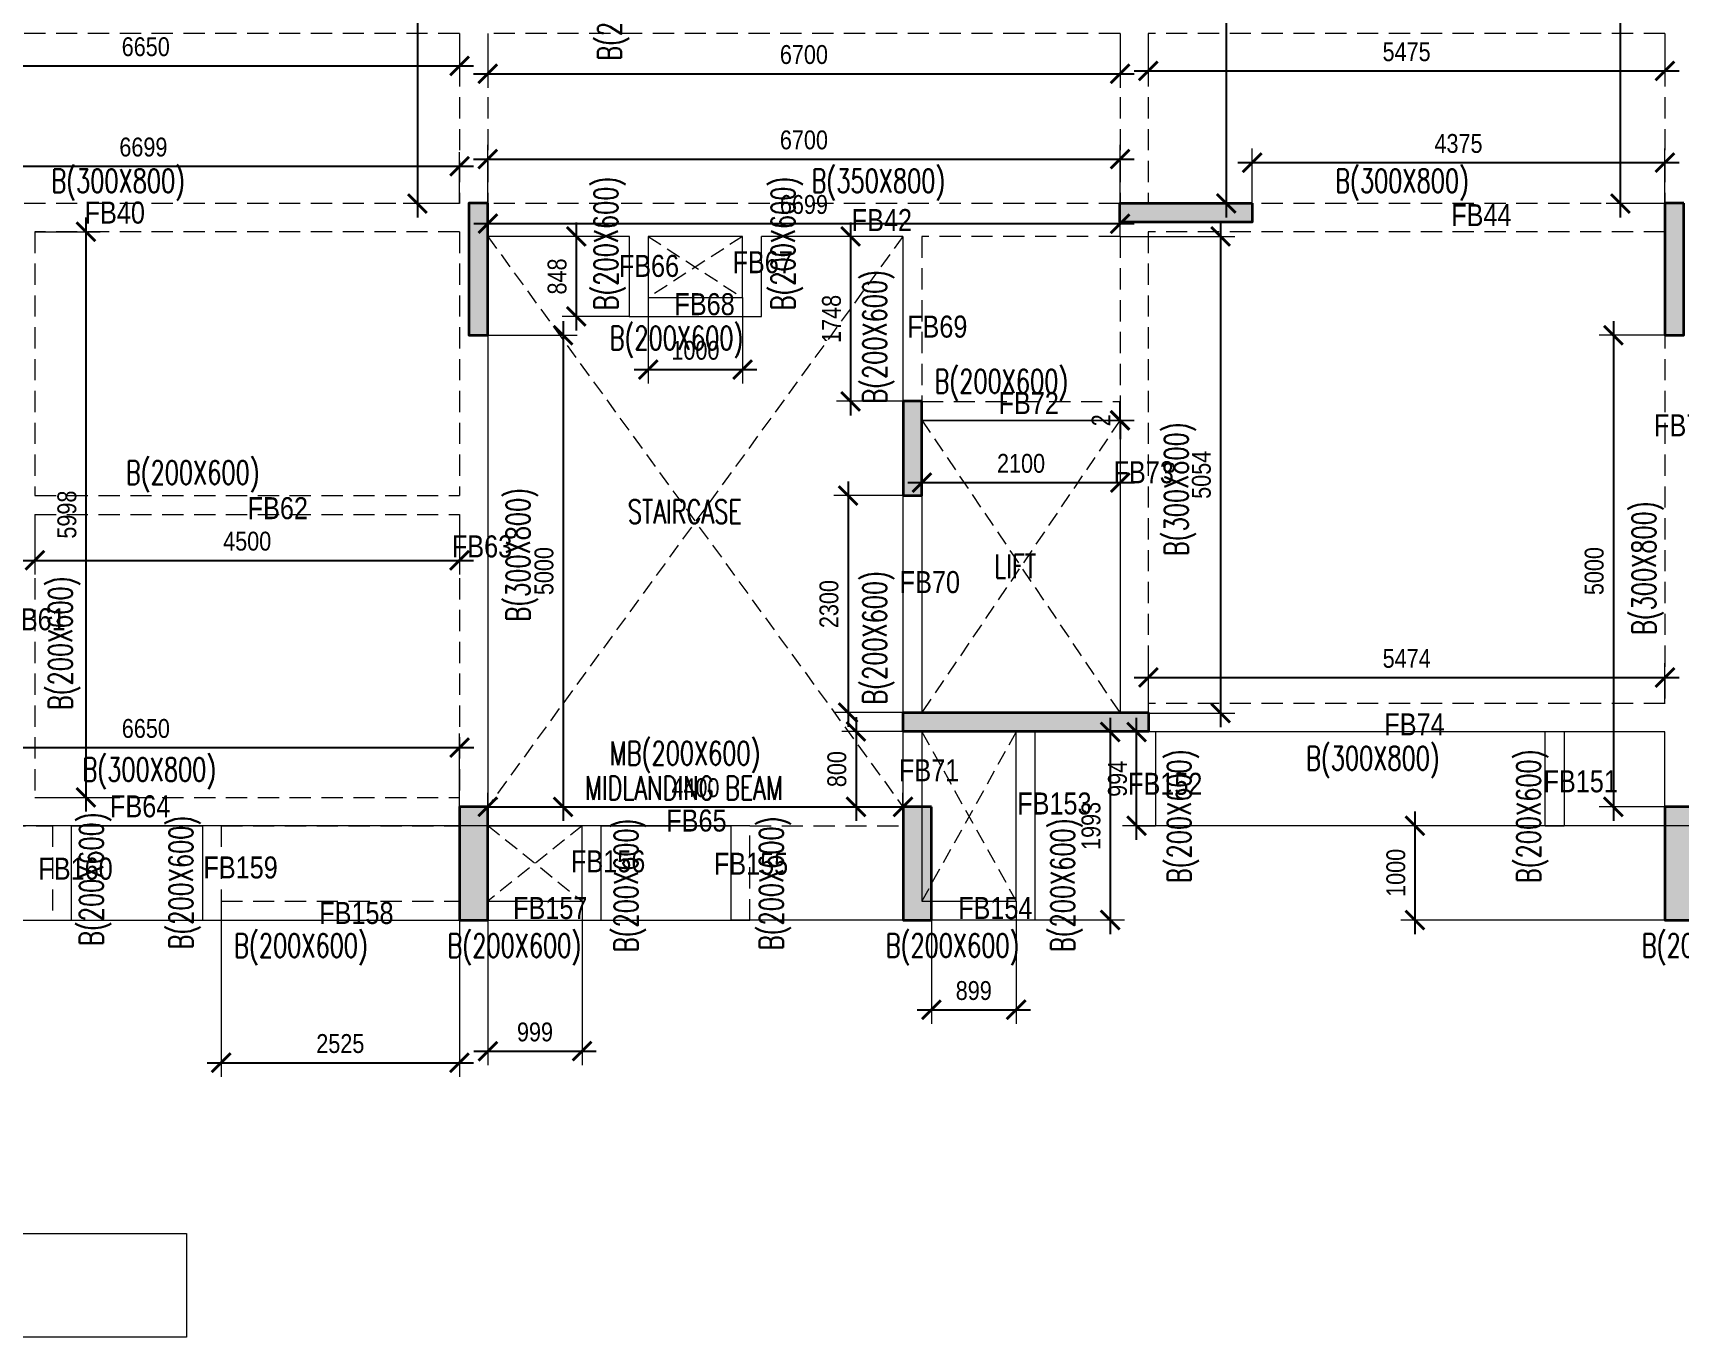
# Model space of a CAD drawing. Header units: millimetres. Extents: x 726 to 59943, y 664 to 23502.
# Drawn here: x 14630 to 32076, y 664 to 14493 of the extents above; entities that cross this region are included whole.
import ezdxf

# ---------------------------------------------------------------- set-up
doc = ezdxf.new("R2010")
doc.units = ezdxf.units.MM
doc.linetypes.add('DASHED', pattern=[0.75, 0.5, -0.25])
doc.linetypes.add('HIDDEN', pattern=[9.525, 6.35, -3.175])
doc.layers.get('Defpoints').update_dxf_attribs({"color": 1})
for name, color, linetype, lineweight in [('G-ANNO-TEXT', 7, 'Continuous', 18), ('S-BEAM-IDEN', 2, 'Continuous', 9), ('S-COL HATCH', 8, 'Continuous', 35), ('S-COLS', 6, 'Continuous', 35), ('S_FRAMES', 4, 'Continuous', 9), ('STR-CUTOUT', 1, 'Continuous', 13)]:
    doc.layers.add(name, color=color, linetype=linetype, lineweight=lineweight)
doc.styles.add('Dim.s & Anno.(Misc.)', font='ARIALN.TTF')
doc.styles.add('ROMANS', font='romans.shx', dxfattribs={"width": 0.75})
doc.styles.add('SOBHA', font='swisscl.ttf', dxfattribs={"height": 200})
doc.dimstyles.new('A-GFC-100', dxfattribs={"dimscale": 100, "dimtxt": 2, "dimasz": 2, "dimexe": 1.5, "dimexo": 0, "dimgap": 1, "dimtad": 1, "dimdec": 0, "dimdsep": 46, "dimtxsty": 'Dim.s & Anno.(Misc.)', "dimblk": 'ARCHTICK', "dimcen": 0, "dimdle": 1.5, "dimclrd": 256, "dimclre": 8, "dimclrt": 6, "dimazin": 2, "dimtfac": 1, "dimtdec": 0, "dimtix": 1, "dimtmove": 2, "dimatfit": 3, "dimfxl": 1, "dimtolj": 1, "dimlwd": -1, "dimlwe": 9, "dimarcsym": 0})

# ---------------------------------------------------------------- blocks, each defined once
blk = doc.blocks.new('A$C3ea4a2f9')
at = {"layer": 'S-COL HATCH'}
h = blk.add_hatch(color=8, dxfattribs=at)
h.dxf.hatch_style = 1
h.paths.add_polyline_path([(14101, 7600), (13901, 7600), (13901, 6200), (14101, 6200)])
h = blk.add_hatch(color=8, dxfattribs=at)
h.dxf.hatch_style = 1
h.paths.add_polyline_path([(20800, 7600), (20800, 7400), (22200, 7400), (22200, 7600)])
h = blk.add_hatch(color=8, dxfattribs=at)
h.dxf.hatch_style = 1
h.paths.add_polyline_path([(26775, 7600), (26575, 7600), (26575, 6200), (26775, 6200)])
h = blk.add_hatch(color=8, dxfattribs=at)
h.dxf.hatch_style = 1
h.paths.add_polyline_path([(18701, 5500), (18501, 5500), (18501, 4500), (18701, 4500)])
h = blk.add_hatch(color=8, dxfattribs=at)
h.dxf.hatch_style = 1
h.paths.add_polyline_path([(18502, 2200), (18502, 2000), (21101, 2000), (21101, 2200)])
h = blk.add_hatch(color=8, dxfattribs=at)
h.dxf.hatch_style = 1
h.paths.add_polyline_path([(14101, 1200), (13801, 1200), (13801, 0), (14101, 0)])
h = blk.add_hatch(color=8, dxfattribs=at)
h.dxf.hatch_style = 1
h.paths.add_polyline_path([(18801, 1200), (18501, 1200), (18501, 0), (18801, 0)])
h = blk.add_hatch(color=8, dxfattribs=at)
h.dxf.hatch_style = 1
h.paths.add_polyline_path([(26875, 1200), (26575, 1200), (26575, 0), (26875, 0)])
at = {"layer": 'S-COLS'}
for points in [[(14101, 7600), (13901, 7600), (13901, 6200), (14101, 6200)], [(22200, 7600), (22200, 7400), (20800, 7400), (20800, 7600)], [(26775, 7600), (26575, 7600), (26575, 6200), (26775, 6200)], [(18701, 5500), (18501, 5500), (18501, 4500), (18701, 4500)], [(21101, 2200), (21101, 2000), (18502, 2000), (18502, 2200)], [(14101, 1200), (13801, 1200), (13801, 0), (14101, 0)], [(18801, 1200), (18501, 1200), (18501, 0), (18801, 0)], [(26875, 1200), (26575, 1200), (26575, 0), (26875, 0)]]:
    blk.add_lwpolyline(points, close=True, dxfattribs=at)
blk = doc.blocks.new('COLUMNS FROM LGF')
blk.add_blockref('A$C3ea4a2f9', (715961, -21291))
blk = doc.blocks.new('_ArchTick')
at = {"color": 0, "linetype": 'ByBlock', "const_width": 0.15}
blk.add_lwpolyline([(-0.5, -0.5), (0.5, 0.5)], dxfattribs=at)
blk = doc.blocks.new('*D245')
at = {"color": 8, "lineweight": 9, "transparency": 16777216}
for p, q in [((12501, 14486), (12501, 13993)), ((19151, 14486), (19151, 13993))]:
    blk.add_line(p, q, dxfattribs=at)
at = {"transparency": 16777216}
blk.add_line((12351, 14143), (19301, 14143), dxfattribs=at)
at = {"layer": 'Defpoints', "color": 0, "transparency": 16777216}
for p in [(12501, 14486), (19151, 14486), (19151, 14143)]:
    blk.add_point(p, dxfattribs=at)
at = {"transparency": 16777216, "xscale": 200, "yscale": 200, "zscale": 200, "rotation": 180}
blk.add_blockref('_ArchTick', (12501, 14143), dxfattribs=at)
at = {"transparency": 16777216, "xscale": 200, "yscale": 200, "zscale": 200}
blk.add_blockref('_ArchTick', (19151, 14143), dxfattribs=at)
at = {"color": 6, "transparency": 16777216, "insert": (15826, 14345), "char_height": 200, "attachment_point": 5, "style": 'Dim.s & Anno.(Misc.)'}
blk.add_mtext('\\A1;6650', dxfattribs=at)
blk = doc.blocks.new('*D246')
at = {"color": 8, "lineweight": 9, "transparency": 16777216}
for p, q in [((19451, 14486), (19451, 13910)), ((26151, 14486), (26151, 13910))]:
    blk.add_line(p, q, dxfattribs=at)
at = {"transparency": 16777216}
blk.add_line((19301, 14060), (26301, 14060), dxfattribs=at)
at = {"layer": 'Defpoints', "color": 0, "transparency": 16777216}
for p in [(19451, 14486), (26151, 14486), (26151, 14060)]:
    blk.add_point(p, dxfattribs=at)
at = {"transparency": 16777216, "xscale": 200, "yscale": 200, "zscale": 200, "rotation": 180}
blk.add_blockref('_ArchTick', (19451, 14060), dxfattribs=at)
at = {"transparency": 16777216, "xscale": 200, "yscale": 200, "zscale": 200}
blk.add_blockref('_ArchTick', (26151, 14060), dxfattribs=at)
at = {"color": 6, "transparency": 16777216, "insert": (22801, 14262), "char_height": 200, "attachment_point": 5, "style": 'Dim.s & Anno.(Misc.)'}
blk.add_mtext('\\A1;6700', dxfattribs=at)
blk = doc.blocks.new('*D248')
at = {"transparency": 16777216}
blk.add_line((18705, 21036), (18705, 12534), dxfattribs=at)
at = {"color": 8, "lineweight": 9, "transparency": 16777216}
for p, q in [((19151, 20886), (18555, 20886)), ((19151, 12684), (18555, 12684))]:
    blk.add_line(p, q, dxfattribs=at)
at = {"layer": 'Defpoints', "color": 0, "transparency": 16777216}
for p in [(19151, 20886), (18705, 12684), (19151, 12684)]:
    blk.add_point(p, dxfattribs=at)
at = {"transparency": 16777216, "xscale": 200, "yscale": 200, "zscale": 200}
for p, rotation in [((18705, 20886), 90), ((18705, 12684), 270)]:
    blk.add_blockref('_ArchTick', p, dxfattribs=dict(at, rotation=rotation))
at = {"color": 6, "transparency": 16777216, "insert": (18503, 16785), "char_height": 200, "attachment_point": 5, "rotation": 90, "style": 'Dim.s & Anno.(Misc.)'}
blk.add_mtext('\\A1;8203', dxfattribs=at)
blk = doc.blocks.new('*D251')
at = {"transparency": 16777216}
blk.add_line((27276, 21036), (27276, 12534), dxfattribs=at)
at = {"color": 8, "lineweight": 9, "transparency": 16777216}
for p, q in [((26451, 20886), (27426, 20886)), ((26451, 12684), (27426, 12684))]:
    blk.add_line(p, q, dxfattribs=at)
at = {"layer": 'Defpoints', "color": 0, "transparency": 16777216}
for p in [(26451, 20886), (26451, 12684), (27276, 12684)]:
    blk.add_point(p, dxfattribs=at)
at = {"transparency": 16777216, "xscale": 200, "yscale": 200, "zscale": 200}
for p, rotation in [((27276, 20886), 90), ((27276, 12684), 270)]:
    blk.add_blockref('_ArchTick', p, dxfattribs=dict(at, rotation=rotation))
at = {"color": 6, "transparency": 16777216, "insert": (27074, 16785), "char_height": 200, "attachment_point": 5, "rotation": 90, "style": 'Dim.s & Anno.(Misc.)'}
blk.add_mtext('\\A1;8203', dxfattribs=at)
blk = doc.blocks.new('*D252')
at = {"color": 8, "lineweight": 9, "transparency": 16777216}
for p, q in [((26451, 14486), (26451, 13940)), ((31926, 14486), (31926, 13940))]:
    blk.add_line(p, q, dxfattribs=at)
at = {"transparency": 16777216}
blk.add_line((26301, 14090), (32076, 14090), dxfattribs=at)
at = {"layer": 'Defpoints', "color": 0, "transparency": 16777216}
for p in [(26451, 14486), (31926, 14486), (31926, 14090)]:
    blk.add_point(p, dxfattribs=at)
at = {"transparency": 16777216, "xscale": 200, "yscale": 200, "zscale": 200, "rotation": 180}
blk.add_blockref('_ArchTick', (26451, 14090), dxfattribs=at)
at = {"transparency": 16777216, "xscale": 200, "yscale": 200, "zscale": 200}
blk.add_blockref('_ArchTick', (31926, 14090), dxfattribs=at)
at = {"color": 6, "transparency": 16777216, "insert": (29188, 14292), "char_height": 200, "attachment_point": 5, "style": 'Dim.s & Anno.(Misc.)'}
blk.add_mtext('\\A1;5475', dxfattribs=at)
blk = doc.blocks.new('*D265')
at = {"transparency": 16777216}
blk.add_line((31454, 12534), (31454, 21036), dxfattribs=at)
at = {"color": 8, "lineweight": 9, "transparency": 16777216}
for p, q in [((31926, 20886), (31304, 20886)), ((31926, 12684), (31304, 12684))]:
    blk.add_line(p, q, dxfattribs=at)
at = {"layer": 'Defpoints', "color": 0, "transparency": 16777216}
for p in [(31454, 20886), (31926, 20886), (31926, 12684)]:
    blk.add_point(p, dxfattribs=at)
at = {"transparency": 16777216, "xscale": 200, "yscale": 200, "zscale": 200}
for p, rotation in [((31454, 20886), 90), ((31454, 12684), 270)]:
    blk.add_blockref('_ArchTick', p, dxfattribs=dict(at, rotation=rotation))
at = {"color": 6, "transparency": 16777216, "insert": (31252, 16785), "char_height": 200, "attachment_point": 5, "rotation": 90, "style": 'Dim.s & Anno.(Misc.)'}
blk.add_mtext('\\A1;8203', dxfattribs=at)
blk = doc.blocks.new('*D145')
at = {"color": 8, "lineweight": 9, "transparency": 16777216}
for p, q in [((12452, 12684), (12452, 13229)), ((19151, 12684), (19151, 13229))]:
    blk.add_line(p, q, dxfattribs=at)
at = {"transparency": 16777216}
blk.add_line((12302, 13079), (19301, 13079), dxfattribs=at)
at = {"layer": 'Defpoints', "color": 0, "transparency": 16777216}
for p in [(19151, 13079), (12452, 12684), (19151, 12684)]:
    blk.add_point(p, dxfattribs=at)
at = {"transparency": 16777216, "xscale": 200, "yscale": 200, "zscale": 200, "rotation": 180}
blk.add_blockref('_ArchTick', (12452, 13079), dxfattribs=at)
at = {"transparency": 16777216, "xscale": 200, "yscale": 200, "zscale": 200}
blk.add_blockref('_ArchTick', (19151, 13079), dxfattribs=at)
at = {"color": 6, "transparency": 16777216, "insert": (15801, 13281), "char_height": 200, "attachment_point": 5, "style": 'Dim.s & Anno.(Misc.)'}
blk.add_mtext('\\A1;6699', dxfattribs=at)
blk = doc.blocks.new('*D273')
at = {"color": 8, "lineweight": 9, "transparency": 16777216}
for p, q in [((19451, 12684), (19451, 13305)), ((26151, 12684), (26151, 13305))]:
    blk.add_line(p, q, dxfattribs=at)
at = {"transparency": 16777216}
blk.add_line((19301, 13155), (26301, 13155), dxfattribs=at)
at = {"layer": 'Defpoints', "color": 0, "transparency": 16777216}
for p in [(26151, 13155), (19451, 12684), (26151, 12684)]:
    blk.add_point(p, dxfattribs=at)
at = {"transparency": 16777216, "xscale": 200, "yscale": 200, "zscale": 200, "rotation": 180}
blk.add_blockref('_ArchTick', (19451, 13155), dxfattribs=at)
at = {"transparency": 16777216, "xscale": 200, "yscale": 200, "zscale": 200}
blk.add_blockref('_ArchTick', (26151, 13155), dxfattribs=at)
at = {"color": 6, "transparency": 16777216, "insert": (22801, 13357), "char_height": 200, "attachment_point": 5, "style": 'Dim.s & Anno.(Misc.)'}
blk.add_mtext('\\A1;6700', dxfattribs=at)
blk = doc.blocks.new('*D274')
at = {"color": 8, "lineweight": 9, "transparency": 16777216}
for p, q in [((27551, 12684), (27551, 13267)), ((31926, 12684), (31926, 13267))]:
    blk.add_line(p, q, dxfattribs=at)
at = {"transparency": 16777216}
blk.add_line((27401, 13117), (32076, 13117), dxfattribs=at)
at = {"layer": 'Defpoints', "color": 0, "transparency": 16777216}
for p in [(31926, 13117), (27551, 12684), (31926, 12684)]:
    blk.add_point(p, dxfattribs=at)
at = {"transparency": 16777216, "xscale": 200, "yscale": 200, "zscale": 200, "rotation": 180}
blk.add_blockref('_ArchTick', (27551, 13117), dxfattribs=at)
at = {"transparency": 16777216, "xscale": 200, "yscale": 200, "zscale": 200}
blk.add_blockref('_ArchTick', (31926, 13117), dxfattribs=at)
at = {"color": 6, "transparency": 16777216, "insert": (29738, 13319), "char_height": 200, "attachment_point": 5, "style": 'Dim.s & Anno.(Misc.)'}
blk.add_mtext('\\A1;4375', dxfattribs=at)
blk = doc.blocks.new('*D191')
at = {"color": 8, "lineweight": 9, "transparency": 16777216}
for p, q in [((14651, 9386), (14651, 8750)), ((19151, 9386), (19151, 8750))]:
    blk.add_line(p, q, dxfattribs=at)
at = {"transparency": 16777216}
blk.add_line((14501, 8900), (19301, 8900), dxfattribs=at)
at = {"layer": 'Defpoints', "color": 0, "transparency": 16777216}
for p in [(14651, 9386), (19151, 9386), (19151, 8900)]:
    blk.add_point(p, dxfattribs=at)
at = {"transparency": 16777216, "xscale": 200, "yscale": 200, "zscale": 200, "rotation": 180}
blk.add_blockref('_ArchTick', (14651, 8900), dxfattribs=at)
at = {"transparency": 16777216, "xscale": 200, "yscale": 200, "zscale": 200}
blk.add_blockref('_ArchTick', (19151, 8900), dxfattribs=at)
at = {"color": 6, "transparency": 16777216, "insert": (16901, 9102), "char_height": 200, "attachment_point": 5, "style": 'Dim.s & Anno.(Misc.)'}
blk.add_mtext('\\A1;4500', dxfattribs=at)
blk = doc.blocks.new('*D192')
at = {"transparency": 16777216}
blk.add_line((15193, 6236), (15193, 12534), dxfattribs=at)
at = {"color": 8, "lineweight": 9, "transparency": 16777216}
for p, q in [((14651, 12384), (15343, 12384)), ((14651, 6386), (15343, 6386))]:
    blk.add_line(p, q, dxfattribs=at)
at = {"layer": 'Defpoints', "color": 0, "transparency": 16777216}
for p in [(14651, 12384), (15193, 12384), (14651, 6386)]:
    blk.add_point(p, dxfattribs=at)
at = {"transparency": 16777216, "xscale": 200, "yscale": 200, "zscale": 200}
for p, rotation in [((15193, 12384), 90), ((15193, 6386), 270)]:
    blk.add_blockref('_ArchTick', p, dxfattribs=dict(at, rotation=rotation))
at = {"color": 6, "transparency": 16777216, "insert": (14991, 9385), "char_height": 200, "attachment_point": 5, "rotation": 90, "style": 'Dim.s & Anno.(Misc.)'}
blk.add_mtext('\\A1;5998', dxfattribs=at)
blk = doc.blocks.new('*D193')
at = {"color": 8, "lineweight": 9, "transparency": 16777216}
for p, q in [((12502, 6286), (12502, 7064)), ((19152, 6286), (19152, 7064))]:
    blk.add_line(p, q, dxfattribs=at)
at = {"transparency": 16777216}
blk.add_line((12352, 6914), (19302, 6914), dxfattribs=at)
at = {"layer": 'Defpoints', "color": 0, "transparency": 16777216}
for p in [(19152, 6914), (12502, 6286), (19152, 6286)]:
    blk.add_point(p, dxfattribs=at)
at = {"transparency": 16777216, "xscale": 200, "yscale": 200, "zscale": 200, "rotation": 180}
blk.add_blockref('_ArchTick', (12502, 6914), dxfattribs=at)
at = {"transparency": 16777216, "xscale": 200, "yscale": 200, "zscale": 200}
blk.add_blockref('_ArchTick', (19152, 6914), dxfattribs=at)
at = {"color": 6, "transparency": 16777216, "insert": (15827, 7116), "char_height": 200, "attachment_point": 5, "style": 'Dim.s & Anno.(Misc.)'}
blk.add_mtext('\\A1;6650', dxfattribs=at)
blk = doc.blocks.new('*D194')
at = {"transparency": 16777216}
blk.add_line((19301, 6286), (24001, 6286), dxfattribs=at)
at = {"color": 8, "lineweight": 9, "transparency": 16777216}
for p, q in [((19451, 6286), (19451, 6436)), ((23851, 6286), (23851, 6436))]:
    blk.add_line(p, q, dxfattribs=at)
at = {"layer": 'Defpoints', "color": 0, "transparency": 16777216}
for p in [(19451, 6286), (23851, 6286), (23851, 6286)]:
    blk.add_point(p, dxfattribs=at)
at = {"transparency": 16777216, "xscale": 200, "yscale": 200, "zscale": 200, "rotation": 180}
blk.add_blockref('_ArchTick', (19451, 6286), dxfattribs=at)
at = {"transparency": 16777216, "xscale": 200, "yscale": 200, "zscale": 200}
blk.add_blockref('_ArchTick', (23851, 6286), dxfattribs=at)
at = {"color": 6, "transparency": 16777216, "insert": (21651, 6488), "char_height": 200, "attachment_point": 5, "style": 'Dim.s & Anno.(Misc.)'}
blk.add_mtext('\\A1;4400', dxfattribs=at)
blk = doc.blocks.new('*D195')
at = {"transparency": 16777216}
blk.add_line((20249, 11436), (20249, 6136), dxfattribs=at)
at = {"color": 8, "lineweight": 9, "transparency": 16777216}
for p, q in [((19452, 11286), (20399, 11286)), ((19452, 6286), (20399, 6286))]:
    blk.add_line(p, q, dxfattribs=at)
at = {"layer": 'Defpoints', "color": 0, "transparency": 16777216}
for p in [(19452, 11286), (19452, 6286), (20249, 6286)]:
    blk.add_point(p, dxfattribs=at)
at = {"transparency": 16777216, "xscale": 200, "yscale": 200, "zscale": 200}
for p, rotation in [((20249, 11286), 90), ((20249, 6286), 270)]:
    blk.add_blockref('_ArchTick', p, dxfattribs=dict(at, rotation=rotation))
at = {"color": 6, "transparency": 16777216, "insert": (20047, 8786), "char_height": 200, "attachment_point": 5, "rotation": 90, "style": 'Dim.s & Anno.(Misc.)'}
blk.add_mtext('\\A1;5000', dxfattribs=at)
blk = doc.blocks.new('*D196')
at = {"color": 8, "lineweight": 9, "transparency": 16777216}
for p, q in [((19452, 12333), (19452, 12620)), ((26151, 12334), (26151, 12620))]:
    blk.add_line(p, q, dxfattribs=at)
at = {"transparency": 16777216}
blk.add_line((19302, 12470), (26301, 12470), dxfattribs=at)
at = {"layer": 'Defpoints', "color": 0, "transparency": 16777216}
for p in [(26151, 12470), (19452, 12333), (26151, 12334)]:
    blk.add_point(p, dxfattribs=at)
at = {"transparency": 16777216, "xscale": 200, "yscale": 200, "zscale": 200, "rotation": 180}
blk.add_blockref('_ArchTick', (19452, 12470), dxfattribs=at)
at = {"transparency": 16777216, "xscale": 200, "yscale": 200, "zscale": 200}
blk.add_blockref('_ArchTick', (26151, 12470), dxfattribs=at)
at = {"color": 6, "transparency": 16777216, "insert": (22801, 12672), "char_height": 200, "attachment_point": 5, "style": 'Dim.s & Anno.(Misc.)'}
blk.add_mtext('\\A1;6699', dxfattribs=at)
blk = doc.blocks.new('*D197')
at = {"transparency": 16777216}
blk.add_line((20389, 12484), (20389, 11336), dxfattribs=at)
at = {"color": 8, "lineweight": 9, "transparency": 16777216}
for p, q in [((20951, 12334), (20239, 12334)), ((20951, 11486), (20239, 11486))]:
    blk.add_line(p, q, dxfattribs=at)
at = {"layer": 'Defpoints', "color": 0, "transparency": 16777216}
for p in [(20951, 12334), (20389, 11486), (20951, 11486)]:
    blk.add_point(p, dxfattribs=at)
at = {"transparency": 16777216, "xscale": 200, "yscale": 200, "zscale": 200}
for p, rotation in [((20389, 12334), 90), ((20389, 11486), 270)]:
    blk.add_blockref('_ArchTick', p, dxfattribs=dict(at, rotation=rotation))
at = {"color": 6, "transparency": 16777216, "insert": (20186, 11910), "char_height": 200, "attachment_point": 5, "rotation": 90, "style": 'Dim.s & Anno.(Misc.)'}
blk.add_mtext('\\A1;848', dxfattribs=at)
blk = doc.blocks.new('*D198')
at = {"color": 8, "lineweight": 9, "transparency": 16777216}
for p, q in [((21151, 11686), (21151, 10774)), ((22151, 11686), (22151, 10774))]:
    blk.add_line(p, q, dxfattribs=at)
at = {"transparency": 16777216}
blk.add_line((21001, 10924), (22301, 10924), dxfattribs=at)
at = {"layer": 'Defpoints', "color": 0, "transparency": 16777216}
for p in [(21151, 11686), (22151, 11686), (22151, 10924)]:
    blk.add_point(p, dxfattribs=at)
at = {"transparency": 16777216, "xscale": 200, "yscale": 200, "zscale": 200, "rotation": 180}
blk.add_blockref('_ArchTick', (21151, 10924), dxfattribs=at)
at = {"transparency": 16777216, "xscale": 200, "yscale": 200, "zscale": 200}
blk.add_blockref('_ArchTick', (22151, 10924), dxfattribs=at)
at = {"color": 6, "transparency": 16777216, "insert": (21651, 11126), "char_height": 200, "attachment_point": 5, "style": 'Dim.s & Anno.(Misc.)'}
blk.add_mtext('\\A1;1000', dxfattribs=at)
blk = doc.blocks.new('*D199')
at = {"transparency": 16777216}
blk.add_line((23296, 12484), (23296, 10436), dxfattribs=at)
at = {"color": 8, "lineweight": 9, "transparency": 16777216}
for p, q in [((23851, 12334), (23146, 12334)), ((23852, 10586), (23146, 10586))]:
    blk.add_line(p, q, dxfattribs=at)
at = {"layer": 'Defpoints', "color": 0, "transparency": 16777216}
for p in [(23851, 12334), (23296, 10586), (23852, 10586)]:
    blk.add_point(p, dxfattribs=at)
at = {"transparency": 16777216, "xscale": 200, "yscale": 200, "zscale": 200}
for p, rotation in [((23296, 12334), 90), ((23296, 10586), 270)]:
    blk.add_blockref('_ArchTick', p, dxfattribs=dict(at, rotation=rotation))
at = {"color": 6, "transparency": 16777216, "insert": (23094, 11460), "char_height": 200, "attachment_point": 5, "rotation": 90, "style": 'Dim.s & Anno.(Misc.)'}
blk.add_mtext('\\A1;1748', dxfattribs=at)
blk = doc.blocks.new('*D200')
at = {"transparency": 16777216}
blk.add_line((23269, 9736), (23269, 7136), dxfattribs=at)
at = {"color": 8, "lineweight": 9, "transparency": 16777216}
for p, q in [((23852, 9586), (23119, 9586)), ((23852, 7286), (23119, 7286))]:
    blk.add_line(p, q, dxfattribs=at)
at = {"layer": 'Defpoints', "color": 0, "transparency": 16777216}
for p in [(23852, 9586), (23269, 7286), (23852, 7286)]:
    blk.add_point(p, dxfattribs=at)
at = {"transparency": 16777216, "xscale": 200, "yscale": 200, "zscale": 200}
for p, rotation in [((23269, 9586), 90), ((23269, 7286), 270)]:
    blk.add_blockref('_ArchTick', p, dxfattribs=dict(at, rotation=rotation))
at = {"color": 6, "transparency": 16777216, "insert": (23067, 8436), "char_height": 200, "attachment_point": 5, "rotation": 90, "style": 'Dim.s & Anno.(Misc.)'}
blk.add_mtext('\\A1;2300', dxfattribs=at)
blk = doc.blocks.new('*D201')
at = {"transparency": 16777216}
blk.add_line((23353, 7236), (23353, 6136), dxfattribs=at)
at = {"color": 8, "lineweight": 9, "transparency": 16777216}
for p, q in [((23852, 7086), (23203, 7086)), ((23852, 6286), (23203, 6286))]:
    blk.add_line(p, q, dxfattribs=at)
at = {"layer": 'Defpoints', "color": 0, "transparency": 16777216}
for p in [(23852, 7086), (23353, 6286), (23852, 6286)]:
    blk.add_point(p, dxfattribs=at)
at = {"transparency": 16777216, "xscale": 200, "yscale": 200, "zscale": 200}
for p, rotation in [((23353, 7086), 90), ((23353, 6286), 270)]:
    blk.add_blockref('_ArchTick', p, dxfattribs=dict(at, rotation=rotation))
at = {"color": 6, "transparency": 16777216, "insert": (23151, 6686), "char_height": 200, "attachment_point": 5, "rotation": 90, "style": 'Dim.s & Anno.(Misc.)'}
blk.add_mtext('\\A1;800', dxfattribs=at)
blk = doc.blocks.new('*D202')
at = {"transparency": 16777216}
for p, q in [((26151, 10386), (26151, 10586)), ((26151, 10384), (26151, 10386)), ((26151, 10384), (26151, 10184))]:
    blk.add_line(p, q, dxfattribs=at)
at = {"color": 8, "lineweight": 9, "transparency": 16777216}
for p, q in [((24052, 10384), (26301, 10384)), ((26151, 10386), (26301, 10386))]:
    blk.add_line(p, q, dxfattribs=at)
at = {"layer": 'Defpoints', "color": 0, "transparency": 16777216}
for p in [(24052, 10384), (26151, 10386), (26151, 10386)]:
    blk.add_point(p, dxfattribs=at)
at = {"transparency": 16777216, "xscale": 200, "yscale": 200, "zscale": 200}
for p, rotation in [((26151, 10386), 270), ((26151, 10384), 90)]:
    blk.add_blockref('_ArchTick', p, dxfattribs=dict(at, rotation=rotation))
at = {"color": 6, "transparency": 16777216, "insert": (25950, 10385), "char_height": 200, "attachment_point": 5, "rotation": 90, "style": 'Dim.s & Anno.(Misc.)'}
blk.add_mtext('\\A1;2', dxfattribs=at)
blk = doc.blocks.new('*D142')
at = {"color": 8, "lineweight": 9, "transparency": 16777216}
for p, q in [((24052, 10384), (24052, 9575)), ((26153, 10384), (26153, 9575))]:
    blk.add_line(p, q, dxfattribs=at)
at = {"transparency": 16777216}
blk.add_line((23902, 9725), (26303, 9725), dxfattribs=at)
at = {"layer": 'Defpoints', "color": 0, "transparency": 16777216}
for p in [(24052, 10384), (26153, 10384), (26153, 9725)]:
    blk.add_point(p, dxfattribs=at)
at = {"transparency": 16777216, "xscale": 200, "yscale": 200, "zscale": 200, "rotation": 180}
blk.add_blockref('_ArchTick', (24052, 9725), dxfattribs=at)
at = {"transparency": 16777216, "xscale": 200, "yscale": 200, "zscale": 200}
blk.add_blockref('_ArchTick', (26153, 9725), dxfattribs=at)
at = {"color": 6, "transparency": 16777216, "insert": (25102, 9927), "char_height": 200, "attachment_point": 5, "style": 'Dim.s & Anno.(Misc.)'}
blk.add_mtext('\\A1;2100', dxfattribs=at)
blk = doc.blocks.new('*D203')
at = {"transparency": 16777216}
blk.add_line((27216, 12484), (27216, 7130), dxfattribs=at)
at = {"color": 8, "lineweight": 9, "transparency": 16777216}
for p, q in [((26151, 12334), (27366, 12334)), ((26151, 7280), (27366, 7280))]:
    blk.add_line(p, q, dxfattribs=at)
at = {"layer": 'Defpoints', "color": 0, "transparency": 16777216}
for p in [(26151, 12334), (26151, 7280), (27216, 7280)]:
    blk.add_point(p, dxfattribs=at)
at = {"transparency": 16777216, "xscale": 200, "yscale": 200, "zscale": 200}
for p, rotation in [((27216, 12334), 90), ((27216, 7280), 270)]:
    blk.add_blockref('_ArchTick', p, dxfattribs=dict(at, rotation=rotation))
at = {"color": 6, "transparency": 16777216, "insert": (27014, 9807), "char_height": 200, "attachment_point": 5, "rotation": 90, "style": 'Dim.s & Anno.(Misc.)'}
blk.add_mtext('\\A1;5054', dxfattribs=at)
blk = doc.blocks.new('*D204')
at = {"color": 8, "lineweight": 9, "transparency": 16777216}
for p, q in [((26452, 7280), (26452, 7808)), ((31926, 7380), (31926, 7808))]:
    blk.add_line(p, q, dxfattribs=at)
at = {"transparency": 16777216}
blk.add_line((26302, 7658), (32076, 7658), dxfattribs=at)
at = {"layer": 'Defpoints', "color": 0, "transparency": 16777216}
for p in [(31926, 7658), (31926, 7380), (26452, 7280)]:
    blk.add_point(p, dxfattribs=at)
at = {"transparency": 16777216, "xscale": 200, "yscale": 200, "zscale": 200, "rotation": 180}
blk.add_blockref('_ArchTick', (26452, 7658), dxfattribs=at)
at = {"transparency": 16777216, "xscale": 200, "yscale": 200, "zscale": 200}
blk.add_blockref('_ArchTick', (31926, 7658), dxfattribs=at)
at = {"color": 6, "transparency": 16777216, "insert": (29189, 7859), "char_height": 200, "attachment_point": 5, "style": 'Dim.s & Anno.(Misc.)'}
blk.add_mtext('\\A1;5474', dxfattribs=at)
blk = doc.blocks.new('*D205')
at = {"transparency": 16777216}
blk.add_line((31379, 11436), (31379, 6136), dxfattribs=at)
at = {"color": 8, "lineweight": 9, "transparency": 16777216}
for p, q in [((31926, 11286), (31229, 11286)), ((31926, 6286), (31229, 6286))]:
    blk.add_line(p, q, dxfattribs=at)
at = {"layer": 'Defpoints', "color": 0, "transparency": 16777216}
for p in [(31926, 11286), (31379, 6286), (31926, 6286)]:
    blk.add_point(p, dxfattribs=at)
at = {"transparency": 16777216, "xscale": 200, "yscale": 200, "zscale": 200}
for p, rotation in [((31379, 11286), 90), ((31379, 6286), 270)]:
    blk.add_blockref('_ArchTick', p, dxfattribs=dict(at, rotation=rotation))
at = {"color": 6, "transparency": 16777216, "insert": (31177, 8786), "char_height": 200, "attachment_point": 5, "rotation": 90, "style": 'Dim.s & Anno.(Misc.)'}
blk.add_mtext('\\A1;5000', dxfattribs=at)
blk = doc.blocks.new('*D167')
at = {"transparency": 16777216}
blk.add_line((29277, 6236), (29277, 4936), dxfattribs=at)
at = {"color": 8, "lineweight": 9, "transparency": 16777216}
for p, q in [((51518, 6086), (29127, 6086)), ((51318, 5086), (29127, 5086))]:
    blk.add_line(p, q, dxfattribs=at)
at = {"layer": 'Defpoints', "color": 0, "transparency": 16777216}
for p in [(51518, 6086), (29277, 5086), (51318, 5086)]:
    blk.add_point(p, dxfattribs=at)
at = {"transparency": 16777216, "xscale": 200, "yscale": 200, "zscale": 200}
for p, rotation in [((29277, 6086), 90), ((29277, 5086), 270)]:
    blk.add_blockref('_ArchTick', p, dxfattribs=dict(at, rotation=rotation))
at = {"color": 6, "transparency": 16777216, "insert": (29075, 5586), "char_height": 200, "attachment_point": 5, "rotation": 90, "style": 'Dim.s & Anno.(Misc.)'}
blk.add_mtext('\\A1;1000', dxfattribs=at)
blk = doc.blocks.new('*D173')
at = {"transparency": 16777216}
blk.add_line((26327, 5936), (26327, 7230), dxfattribs=at)
at = {"color": 8, "lineweight": 9, "transparency": 16777216}
for p, q in [((30857, 7080), (26177, 7080)), ((30857, 6086), (26177, 6086))]:
    blk.add_line(p, q, dxfattribs=at)
at = {"layer": 'Defpoints', "color": 0, "transparency": 16777216}
for p in [(26327, 7080), (30857, 7080), (30857, 6086)]:
    blk.add_point(p, dxfattribs=at)
at = {"transparency": 16777216, "xscale": 200, "yscale": 200, "zscale": 200}
for p, rotation in [((26327, 7080), 90), ((26327, 6086), 270)]:
    blk.add_blockref('_ArchTick', p, dxfattribs=dict(at, rotation=rotation))
at = {"color": 6, "transparency": 16777216, "insert": (26125, 6583), "char_height": 200, "attachment_point": 5, "rotation": 90, "style": 'Dim.s & Anno.(Misc.)'}
blk.add_mtext('\\A1;994', dxfattribs=at)
blk = doc.blocks.new('*D174')
at = {"transparency": 16777216}
blk.add_line((26047, 7230), (26047, 4937), dxfattribs=at)
at = {"color": 8, "lineweight": 9, "transparency": 16777216}
for p, q in [((25251, 7080), (26197, 7080)), ((25251, 5087), (26197, 5087))]:
    blk.add_line(p, q, dxfattribs=at)
at = {"layer": 'Defpoints', "color": 0, "transparency": 16777216}
for p in [(25251, 7080), (25251, 5087), (26047, 5087)]:
    blk.add_point(p, dxfattribs=at)
at = {"transparency": 16777216, "xscale": 200, "yscale": 200, "zscale": 200}
for p, rotation in [((26047, 7080), 90), ((26047, 5087), 270)]:
    blk.add_blockref('_ArchTick', p, dxfattribs=dict(at, rotation=rotation))
at = {"color": 6, "transparency": 16777216, "insert": (25844, 6084), "char_height": 200, "attachment_point": 5, "rotation": 90, "style": 'Dim.s & Anno.(Misc.)'}
blk.add_mtext('\\A1;1993', dxfattribs=at)
blk = doc.blocks.new('*D175')
at = {"color": 8, "lineweight": 9, "transparency": 16777216}
for p, q in [((24152, 5287), (24152, 3985)), ((25051, 5287), (25051, 3985))]:
    blk.add_line(p, q, dxfattribs=at)
at = {"transparency": 16777216}
blk.add_line((24002, 4135), (25201, 4135), dxfattribs=at)
at = {"layer": 'Defpoints', "color": 0, "transparency": 16777216}
for p in [(24152, 5287), (25051, 5287), (25051, 4135)]:
    blk.add_point(p, dxfattribs=at)
at = {"transparency": 16777216, "xscale": 200, "yscale": 200, "zscale": 200, "rotation": 180}
blk.add_blockref('_ArchTick', (24152, 4135), dxfattribs=at)
at = {"transparency": 16777216, "xscale": 200, "yscale": 200, "zscale": 200}
blk.add_blockref('_ArchTick', (25051, 4135), dxfattribs=at)
at = {"color": 6, "transparency": 16777216, "insert": (24601, 4337), "char_height": 200, "attachment_point": 5, "style": 'Dim.s & Anno.(Misc.)'}
blk.add_mtext('\\A1;899', dxfattribs=at)
blk = doc.blocks.new('*D176')
at = {"transparency": 16777216}
blk.add_line((1210, 6236), (1210, 4932), dxfattribs=at)
at = {"color": 8, "lineweight": 9, "transparency": 16777216}
for p, q in [((22228, 6086), (1060, 6086)), ((22228, 5082), (1060, 5082))]:
    blk.add_line(p, q, dxfattribs=at)
at = {"layer": 'Defpoints', "color": 0, "transparency": 16777216}
for p in [(22228, 6086), (1210, 5082), (22228, 5082)]:
    blk.add_point(p, dxfattribs=at)
at = {"transparency": 16777216, "xscale": 200, "yscale": 200, "zscale": 200}
for p, rotation in [((1210, 6086), 90), ((1210, 5082), 270)]:
    blk.add_blockref('_ArchTick', p, dxfattribs=dict(at, rotation=rotation))
at = {"color": 6, "transparency": 16777216, "insert": (1008, 5584), "char_height": 200, "attachment_point": 5, "rotation": 90, "style": 'Dim.s & Anno.(Misc.)'}
blk.add_mtext('\\A1;1004', dxfattribs=at)
blk = doc.blocks.new('*D177')
at = {"color": 8, "lineweight": 9, "transparency": 16777216}
for p, q in [((19452, 5287), (19452, 3546)), ((20451, 5286), (20451, 3546))]:
    blk.add_line(p, q, dxfattribs=at)
at = {"transparency": 16777216}
blk.add_line((19302, 3696), (20601, 3696), dxfattribs=at)
at = {"layer": 'Defpoints', "color": 0, "transparency": 16777216}
for p in [(19452, 5287), (20451, 5286), (20451, 3696)]:
    blk.add_point(p, dxfattribs=at)
at = {"transparency": 16777216, "xscale": 200, "yscale": 200, "zscale": 200, "rotation": 180}
blk.add_blockref('_ArchTick', (19452, 3696), dxfattribs=at)
at = {"transparency": 16777216, "xscale": 200, "yscale": 200, "zscale": 200}
blk.add_blockref('_ArchTick', (20451, 3696), dxfattribs=at)
at = {"color": 6, "transparency": 16777216, "insert": (19951, 3898), "char_height": 200, "attachment_point": 5, "style": 'Dim.s & Anno.(Misc.)'}
blk.add_mtext('\\A1;999', dxfattribs=at)
blk = doc.blocks.new('*D178')
at = {"color": 8, "lineweight": 9, "transparency": 16777216}
for p, q in [((16626, 5286), (16626, 3423)), ((19151, 5286), (19151, 3423))]:
    blk.add_line(p, q, dxfattribs=at)
at = {"transparency": 16777216}
blk.add_line((16476, 3573), (19301, 3573), dxfattribs=at)
at = {"layer": 'Defpoints', "color": 0, "transparency": 16777216}
for p in [(16626, 5286), (19151, 5286), (19151, 3573)]:
    blk.add_point(p, dxfattribs=at)
at = {"transparency": 16777216, "xscale": 200, "yscale": 200, "zscale": 200, "rotation": 180}
blk.add_blockref('_ArchTick', (16626, 3573), dxfattribs=at)
at = {"transparency": 16777216, "xscale": 200, "yscale": 200, "zscale": 200}
blk.add_blockref('_ArchTick', (19151, 3573), dxfattribs=at)
at = {"color": 6, "transparency": 16777216, "insert": (17888, 3775), "char_height": 200, "attachment_point": 5, "style": 'Dim.s & Anno.(Misc.)'}
blk.add_mtext('\\A1;2525', dxfattribs=at)

msp = doc.modelspace()

# ---------------------------------------------------------------- linework, layer by layer
at = {"layer": 'S_FRAMES', "linetype": 'DASHED', "ltscale": 450}
for p, q in [((19150.8, 14485.9), (12500.8, 14485.9)), ((19150.8, 14485.9), (19150.8, 12683.8)), ((19450.8, 14485.9), (19450.8, 12683.8)), ((26150.8, 14485.9), (19450.8, 14485.9)), ((26150.8, 14485.9), (26150.8, 12683.8)), ((26450.8, 14485.9), (26450.8, 12683.8)), ((31925.8, 14485.9), (26450.8, 14485.9)), ((31925.8, 14485.9), (31925.8, 12683.8)), ((19150.8, 12683.8), (12500.8, 12683.8)), ((26150.8, 12683.8), (19450.8, 12683.8)), ((31925.8, 12683.8), (26450.8, 12683.8)), ((19150.8, 12383.8), (14650.9, 12383.8)), ((14650.9, 12383.8), (14650.9, 9585.9)), ((19150.8, 12383.8), (19150.8, 9585.9)), ((26150.8, 12333.8), (24050.8, 12333.8)), ((24050.8, 12333.8), (24050.8, 10585.9)), ((26150.8, 12333.8), (26150.8, 10585.9)), ((26450.8, 12383.8), (26450.8, 7380.2)), ((31925.8, 12383.8), (26450.8, 12383.8)), ((31925.8, 12383.8), (31925.8, 7380.2)), ((24050.8, 10585.9), (26150.8, 10585.9)), ((14650.9, 9585.9), (19150.8, 9585.9)), ((14650.9, 9385.9), (14650.9, 6386)), ((14650.9, 9385.9), (19150.8, 9385.9)), ((19150.8, 9385.9), (19150.8, 6386)), ((31925.8, 7380.2), (26450.8, 7380.2)), ((14650.9, 6386), (19150.8, 6386)), ((13650.9, 6086), (14837.5, 6086)), ((14837.5, 6086), (14837.5, 5082.3)), ((16625.8, 6086), (19150.8, 6086)), ((19150.8, 5286.1), (19150.8, 6086)), ((22228, 6086), (23850.8, 6086)), ((22228, 5082.3), (22228, 6086))]:
    msp.add_line(p, q, dxfattribs=at)
at = {"layer": 'S_FRAMES'}
for p, q in [((19450.8, 12333.8), (19450.8, 6286)), ((20950.8, 12333.8), (19450.8, 12333.8)), ((22150.8, 12333.8), (21150.8, 12333.8)), ((23850.8, 12333.8), (22350.8, 12333.8)), ((23850.8, 12333.8), (23850.8, 6286)), ((24050.8, 10385.9), (24050.8, 7280.2)), ((24050.8, 10385.9), (26150.8, 10385.9)), ((26150.8, 10385.9), (26150.8, 7280.2)), ((26150.8, 7280.2), (24050.8, 7280.2)), ((25050.8, 5286.9), (25050.8, 7080.2)), ((31925.8, 7080.2), (30856.8, 7080.2)), ((31925.8, 5086), (31925.8, 7080.2)), ((19450.8, 6286), (23850.8, 6286)), ((15037.5, 6086), (16425.8, 6086)), ((19450.8, 6086), (20450.8, 6086)), ((19450.8, 5286.1), (19450.8, 6086)), ((20650.8, 6086), (22028, 6086)), ((10991.9, 5086.1), (15037.5, 5086.1)), ((19450.8, 5086.1), (19450.8, 5086.1)), ((25250.8, 5086.9), (25250.8, 5086.9)), ((31925.8, 5086), (31925.8, 5086)), ((34695.8, 5086), (31925.8, 5086))]:
    msp.add_line(p, q, dxfattribs=at)
at = {"layer": 'S_FRAMES', "linetype": 'Continuous', "ltscale": 450}
msp.add_line((15037.5, 5086.1), (15037.5, 6086), dxfattribs=at)
at = {"layer": 'S_FRAMES'}
for points in [[(20950.8, 12333.8), (20950.8, 11485.9), (22350.8, 11485.9), (22350.8, 12333.8)], [(21150.8, 12333.8), (21150.8, 11685.9), (22150.8, 11685.9), (22150.8, 12333.8)], [(22028, 6086), (22028, 5086.9), (25250.8, 5086.9), (25250.8, 7080.2)], [(25050.8, 7080.2), (24050.8, 7080.2), (24050.8, 5286.9), (25050.8, 5286.9)], [(26326.8, 7080.2), (25250.8, 7080.2)], [(26526.8, 7080.2), (26526.8, 6080), (26326.8, 6080), (26326.8, 7080.2)], [(30656.8, 7080.2), (26526.8, 7080.2)], [(30856.8, 7080.2), (30856.8, 6080), (30656.8, 6080), (30656.8, 7080.2)], [(16425.8, 6086), (16425.8, 5086.1), (20650.8, 5086.1), (20650.8, 6086)], [(19450.8, 5286.1), (20450.8, 5286.1), (20450.8, 6086)]]:
    msp.add_lwpolyline(points, dxfattribs=at)
at = {"layer": 'S_FRAMES', "linetype": 'DASHED', "ltscale": 450}
msp.add_lwpolyline([(16625.8, 6086), (16625.8, 5286.1), (19150.8, 5286.1)], dxfattribs=at)
at = {"layer": 'STR-CUTOUT', "color": 1, "linetype": 'HIDDEN', "ltscale": 25}
for p, q in [((23850.9, 12333.8), (19450.9, 6286)), ((19450.9, 12333.8), (23850.9, 6286)), ((22150.9, 12333.8), (21150.9, 11685.9)), ((21150.9, 12333.8), (22150.9, 11685.9)), ((26150.9, 10385.9), (24050.9, 7285.9)), ((24050.9, 10385.9), (26150.9, 7280.2)), ((24050.9, 7082.3), (25050.9, 5286.9)), ((25050.9, 7080.2), (24050.9, 5286.9)), ((19450.9, 6088.1), (20450.9, 5286.1)), ((20450.9, 6086), (19450.9, 5286.1))]:
    msp.add_line(p, q, dxfattribs=at)

# ---------------------------------------------------------------- block references
at = {"layer": 'S-BEAM-IDEN'}
msp.add_blockref('COLUMNS FROM LGF', (-710610.4, 26377.2), dxfattribs=at)

# ---------------------------------------------------------------- texts
at = {"style": 'Dim.s & Anno.(Misc.)'}
for s, p in [('FB40', (15178.3, 12470.6)), ('FB42', (23307.4, 12391.3)), ('FB44', (29660.5, 12443.6)), ('FB66', (20839, 11905.4)), ('FB67', (22044.1, 11944.6)), ('FB68', (21428.5, 11499.6)), ('FB69', (23894.5, 11261.7)), ('FB72', (24863.8, 10450.3)), ('FB75', (31810.6, 10214.6)), ('FB73', (26082, 9717.3)), ('FB62', (16906.1, 9336.4)), ('FB63', (19070.3, 8931)), ('FB70', (23815.9, 8552.5)), ('FB61', (14338.6, 8158.5)), ('FB74', (28952.2, 7043.7)), ('FB71', (23808.4, 6557)), ('FB152', (26236.3, 6413.5)), ('FB151', (30639.4, 6440.3)), ('FB64', (15447.2, 6175)), ('FB153', (25061.5, 6204.9)), ('FB65', (21342.4, 6024.2)), ('FB159', (16437.2, 5526.7)), ('FB156', (20332.4, 5591.9)), ('FB155', (21846.5, 5565.8)), ('FB160', (14688.1, 5513.6)), ('FB158', (17664.1, 5044.1)), ('FB157', (19718.9, 5096.3)), ('FB154', (24435, 5096.3))]:
    msp.add_text(s, height=233.43, dxfattribs=at).set_placement(p)
at = {"layer": 'G-ANNO-TEXT', "color": 6, "insert": (5906.9, 1211.4), "char_height": 300, "width": 10202.556, "attachment_point": 4, "style": 'SOBHA', "bg_fill": 16, "box_fill_scale": 1.5, "bg_fill_color": 256, "bg_fill_transparency": 0}
msp.add_mtext('NOTE: \\P\\pxi-3,l3,t3;{\\fSymbol|b0|i0|c2|p18;·^I}ALL SLABS ARE 150mm THK. U.N.O', dxfattribs=at)
at = {"layer": 'S-BEAM-IDEN', "color": 1, "style": 'ROMANS', "width": 0.7}
for p in [(20866, 14196.7), (20827.4, 11550.4), (22705.4, 11550.4), (23675.9, 10560.8), (23675.9, 7369.3), (15046.3, 7311.9), (26902.6, 5477.1), (30606.1, 5477.1), (15375.5, 4810.4), (16323.8, 4774.2), (21041.6, 4744.6), (22580.7, 4766.3), (25669.2, 4745.5)]:
    msp.add_text('B(200X600)', height=250, rotation=90, dxfattribs=at).set_placement(p)
at = {"layer": 'S-BEAM-IDEN', "color": 3, "style": 'ROMANS', "width": 0.7}
for s, p in [('B(300X800)', (14825.3, 12799.4)), ('B(350X800)', (22882.2, 12799.4)), ('B(300X800)', (28431.6, 12799.4)), ('STAIRCASE', (20935, 9292.1)), ('STAIRCASE', (20935, 9291)), ('LIFT', (24818.9, 8712.4)), ('LIFT', (24818.9, 8711.3)), ('B(300X800)', (15155.6, 6557)), ('B(300X800)', (28122.2, 6675.9))]:
    msp.add_text(s, height=250, dxfattribs=at).set_placement(p)
at = {"layer": 'S-BEAM-IDEN', "color": 1, "style": 'ROMANS', "width": 0.7}
for s, p in [('B(200X600)', (20742.2, 11132.3)), ('B(200X600)', (24185.2, 10673.8)), ('B(200X600)', (15615.3, 9705.7)), ('MB(200X600)', (20743.6, 6729.4)), ('MIDLANDING BEAM', (20479.5, 6360.8)), ('B(200X600)', (16762.5, 4690.2)), ('B(200X600)', (19023.5, 4690.2)), ('B(200X600)', (23667.8, 4691)), ('B(200X600)', (31681, 4691.2))]:
    msp.add_text(s, height=250, dxfattribs=at).set_placement(p)
at = {"layer": 'S-BEAM-IDEN', "color": 3, "style": 'ROMANS', "width": 0.7}
for p in [(26872.6, 8945.1), (19896.2, 8250), (31828.2, 8107.8)]:
    msp.add_text('B(300X800)', height=250, rotation=90, dxfattribs=at).set_placement(p)

# ---------------------------------------------------------------- dimensions: what is measured, and where the dimension line sits
for base, p1, p2, picture, middle in [((18705.4593, 12683.7995), (19150.8129, 20886.3192), (19150.8298, 12683.7995), '*D248', (18503.3447, 16785.0594)), ((27276.4778, 12683.7995), (26450.7178, 20886.3192), (26450.7942, 12683.7995), '*D251', (27074.3632, 16785.0594)), ((31453.719, 20886.3192), (31925.7729, 12683.7995), (31925.6711, 20886.3192), '*D265', (31251.6044, 16785.0594)), ((15192.7, 12383.8), (14650.9, 6386), (14650.9, 12383.8), '*D192', (14990.6, 9384.9)), ((20388.5, 11485.9), (20950.8, 12333.8), (20950.8, 11485.9), '*D197', (20186.4, 11909.8)), ((23296.3, 10585.9), (23850.9, 12333.8), (23852, 10585.9), '*D199', (23094.2, 11459.9)), ((27216.4, 7280.2), (26150.8, 12333.8), (26150.9, 7280.2), '*D203', (27014.3, 9807)), ((20249.2, 6285.9), (19451.7, 11286.1), (19451.7, 6285.9), '*D195', (20047.1, 8786)), ((31379.1, 6285.9), (31925.8, 11286.1), (31925.8, 6285.9), '*D205', (31177, 8786)), ((26150.9, 10385.9), (24052.1, 10384.2), (26150.8, 10385.9), '*D202', (25950.5, 10385)), ((23268.9, 7285.7), (23852, 9586), (23852.2, 7285.7), '*D200', (23066.7, 8435.8)), ((23352.7, 6285.9), (23852.2, 7085.6), (23852, 6285.9), '*D201', (23150.6, 6685.8)), ((26046.5, 5086.9), (25250.8, 7080.2), (25250.8, 5086.9), '*D174', (25844.4, 6083.5)), ((26326.8, 7080.2), (30856.8, 6086), (30856.8, 7080.2), '*D173', (26124.7, 6583.1)), ((1209.7, 5082.3), (22228, 6086), (22228, 5082.3), '*D176', (1007.6, 5584.1)), ((29276.9, 5085.6), (51517.9, 6086), (51317.9, 5085.6), '*D167', (29074.8, 5585.8))]:
    dim = msp.add_linear_dim(base=base, p1=p1, p2=p2, angle=90, dimstyle='A-GFC-100')
    dim.commit()
    dim.dimension.update_dxf_attribs({"geometry": picture, "text_midpoint": middle})
for base, p1, p2, picture, middle in [((19150.8, 14143.3), (12500.8, 14485.9), (19150.8, 14485.9), '*D245', (15825.8, 14345.4)), ((26150.8, 14059.5), (19450.8, 14485.9), (26150.8, 14485.9), '*D246', (22800.8, 14261.6)), ((31925.8, 14090.3), (26450.8, 14485.9), (31925.8, 14485.9), '*D252', (29188.3, 14292)), ((26150.8, 13155), (19450.8, 12683.8), (26150.8, 12683.8), '*D273', (22800.8, 13357.1)), ((31925.6, 13117.3), (27550.5, 12683.8), (31925.6, 12683.8), '*D274', (29738.1, 13319.4)), ((19150.8, 13079), (12451.7, 12683.8), (19150.8, 12683.8), '*D145', (15801.2, 13281.1)), ((26150.8, 12470), (19451.7, 12332.8), (26150.8, 12333.8), '*D196', (22801.2, 12672.1)), ((22150.9, 10924.1), (21150.9, 11685.9), (22150.9, 11685.9), '*D198', (21650.9, 11126.3)), ((26152.555, 9724.9165), (24052.0596, 10384.1905), (26152.555, 10384.1905), '*D142', (25102.3073, 9927.0311)), ((19150.8, 8899.8), (14650.9, 9385.9), (19150.8, 9385.9), '*D191', (16900.9, 9101.9)), ((31925.8, 7657.5), (26452.1, 7280.2), (31925.8, 7380.2), '*D204', (29188.9, 7859.2)), ((19151.6, 6913.7), (12501.7, 6285.9), (19151.6, 6285.9), '*D193', (15826.7, 7115.8)), ((23850.8, 6286), (19450.8, 6286), (23850.8, 6286), '*D194', (21650.8, 6488.1)), ((19150.8, 3572.7), (16625.8, 5286.1), (19150.8, 5286.1), '*D178', (17888.3, 3774.8)), ((20450.9, 3695.8), (19451.7, 5286.7), (20450.9, 5286.1), '*D177', (19951.3, 3897.9)), ((25050.9, 4134.8), (24152.1, 5286.9), (25050.9, 5286.9), '*D175', (24601.5, 4336.9))]:
    dim = msp.add_linear_dim(base=base, p1=p1, p2=p2, dimstyle='A-GFC-100')
    dim.commit()
    dim.dimension.update_dxf_attribs({"geometry": picture, "text_midpoint": middle})

doc.saveas('drawing.dxf')
